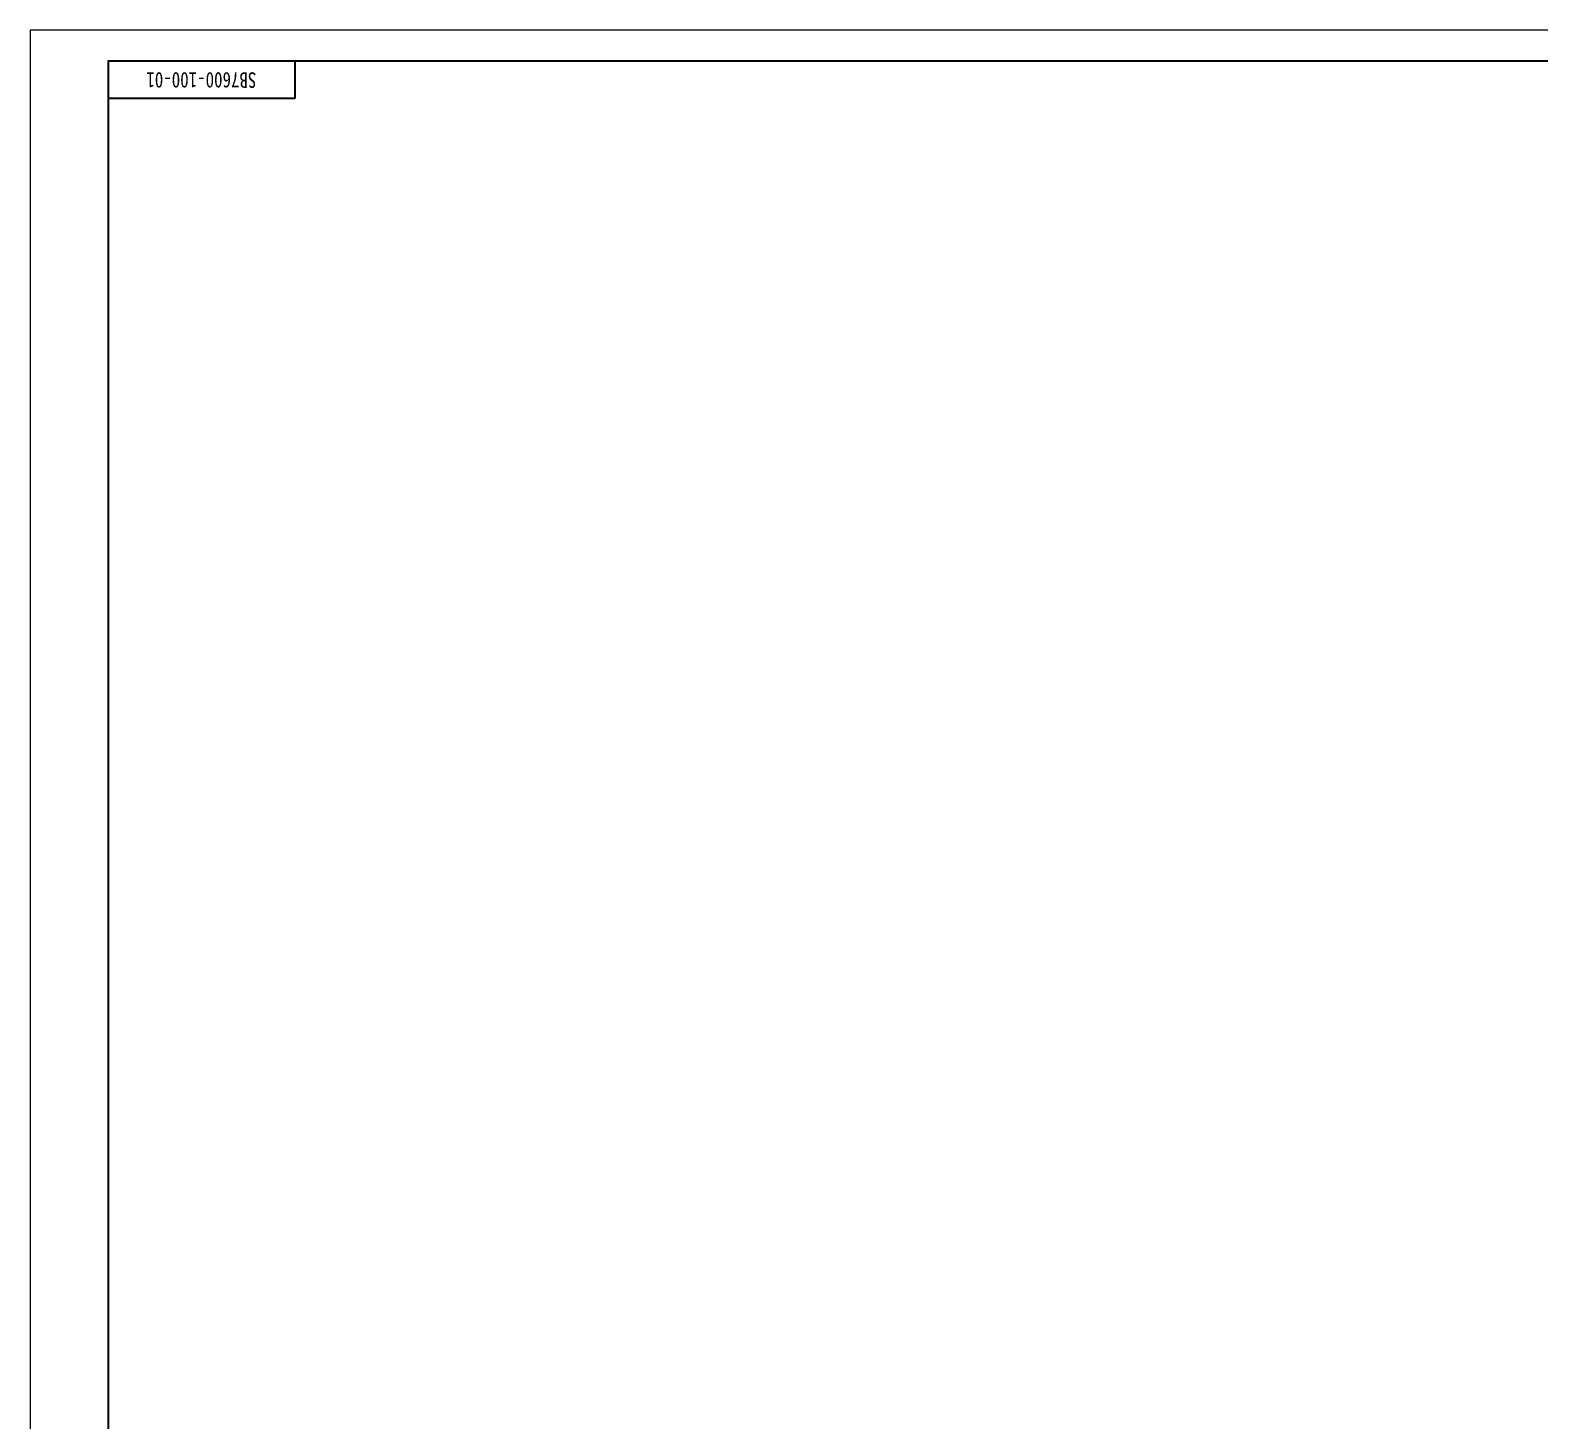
# Model space of a CAD drawing. Header units: millimetres. Extents: x -4702 to 3318, y -104 to 3616.
# Drawn here: x -4488.1 to -4003, y 2967.7 to 3414.5 of the extents above; entities that cross this region are included whole.
import ezdxf

# ---------------------------------------------------------------- set-up
doc = ezdxf.new("R2010")
doc.units = ezdxf.units.MM
doc.layers.add('TEXT', color=1, linetype='Continuous', lineweight=9)
doc.layers.add('图框', color=7, linetype='Continuous', lineweight=9)
doc.styles.add('图框', font='STFANGSO.TTF', dxfattribs={"width": 0.8})

msp = doc.modelspace()

# ---------------------------------------------------------------- linework, layer by layer
at = {"layer": '图框', "lineweight": 30}
for p, q in [((-4403.066, 3404.541), (-4403.066, 3392.541)), ((-4403.066, 3392.541), (-4463.066, 3392.541))]:
    msp.add_line(p, q, dxfattribs=at)
at = {"layer": '图框', "color": 6, "ltscale": 5}
msp.add_lwpolyline([(-4488.066, 2573.541), (-3299.066, 2573.541), (-3299.066, 3414.541), (-4488.066, 3414.541)], close=True, dxfattribs=at)
at = {"layer": '图框', "lineweight": 30}
msp.add_lwpolyline([(-4463.066, 2583.541), (-3309.066, 2583.541), (-3309.066, 3404.541), (-4463.066, 3404.541)], close=True, dxfattribs=at)

# ---------------------------------------------------------------- texts
at = {"layer": 'TEXT', "color": 7, "lineweight": 15, "insert": (-4433.066, 3398.541), "char_height": 5, "width": 60, "attachment_point": 5, "rotation": 180, "style": '图框'}
msp.add_mtext('SB7600-100-01', dxfattribs=at)

doc.saveas('drawing.dxf')
